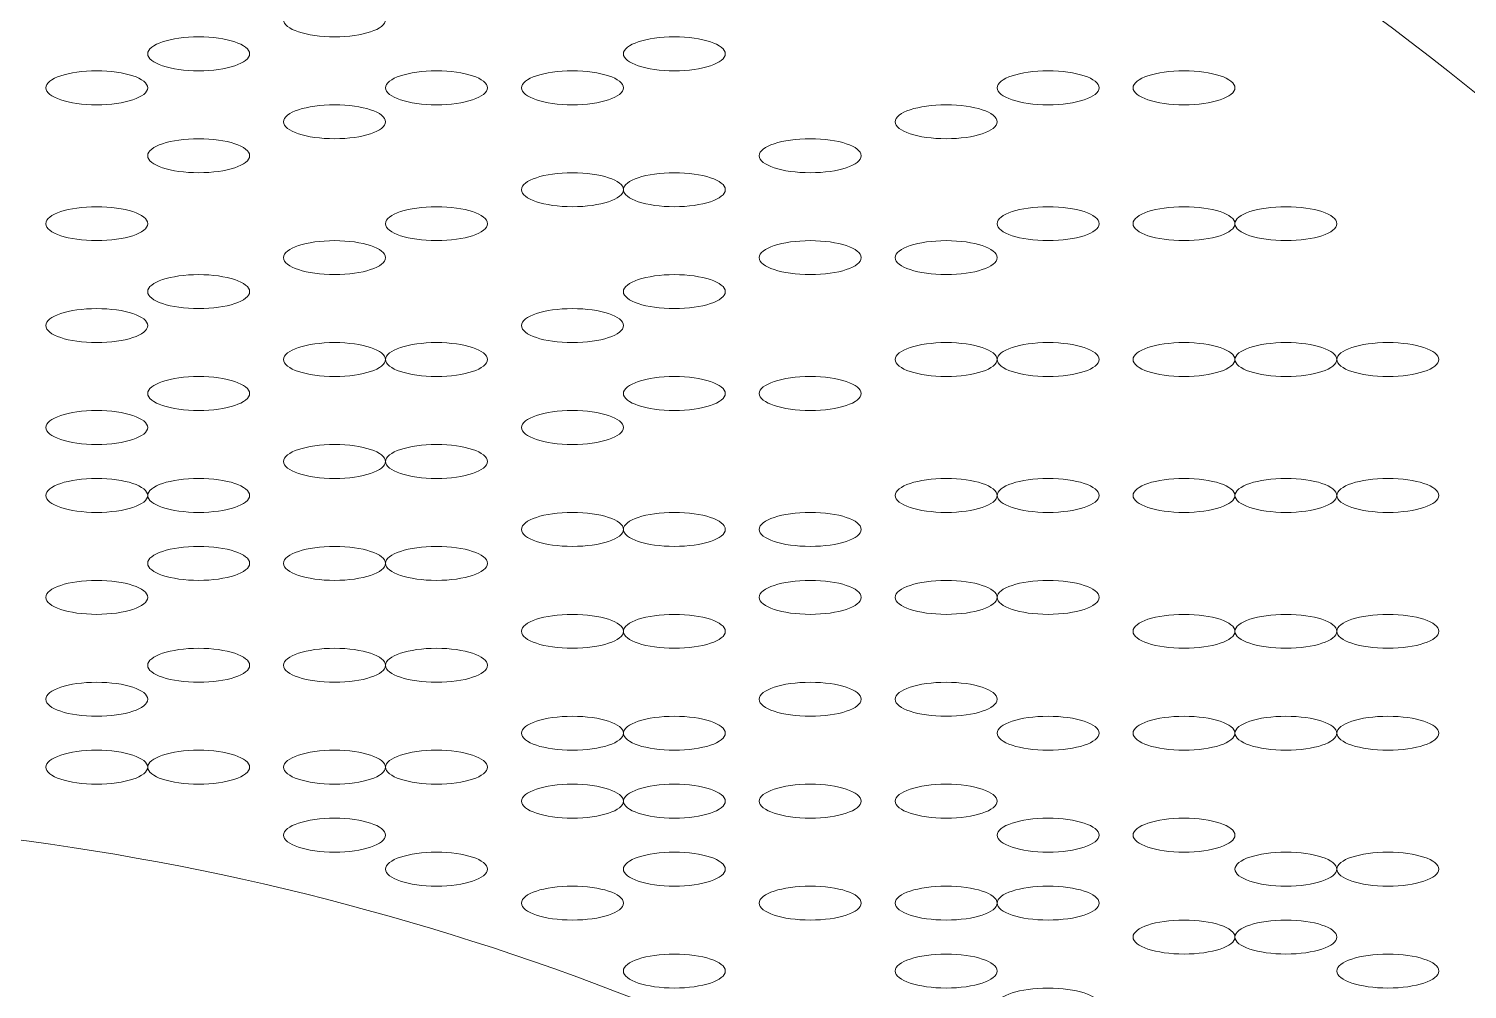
# Model space of a CAD drawing. Header units: metres. Extents: x 29 to 86.9, y -23.2 to 39.7.
# Drawn here: x 76.9546 to 77.0581, y -17.0699 to -17.0008 of the extents above; entities that cross this region are included whole.
import ezdxf

# ---------------------------------------------------------------- set-up
doc = ezdxf.new("R2010")
doc.units = ezdxf.units.M
doc.header["$LTSCALE"] = 100
doc.layers.get('0').update_dxf_attribs({"color": 254})
doc.layers.add('Arqui', color=8, linetype='Continuous', lineweight=0)

# ---------------------------------------------------------------- blocks, each defined once
blk = doc.blocks.new('A$C9582355f')
at = {"layer": 'Arqui'}
for points in [[(48.11571848278157, 6.126214199186052, 0.2278580694967297), (47.92326697980553, 6.21636923779397, 0.2278580694965755), (47.73033418274957, 6.126214199186052)], [(48.1111286051576, 6.122865414649823, 0.2538010257352884), (47.92149355296561, 6.205849049185872, 0.2538010257353798), (47.73247846037356, 6.122865414649823)], [(48.04897473276554, 6.072093511394087), (48.05142033276553, 6.072093511394087), (48.05142033276553, 6.074539111394188, 0.1333274390362415), (47.9579519952776, 6.106038732866182)]]:
    blk.add_lwpolyline(points, format="xyb", dxfattribs=at)
for points in [[(47.99028033276562, 6.163803511394235), (47.99028033276562, 6.163128183410208), (47.99192272435761, 6.162580711394185), (47.99394873276555, 6.162580711394185)], [(47.99394873276555, 6.162580711394185), (47.9959747411736, 6.162580711394185), (47.99761713276558, 6.163128183410208), (47.99761713276558, 6.163803511394235)], [(47.9841663327656, 6.162580711394185), (47.98214032435754, 6.162580711394185), (47.98049793276556, 6.162033239378161), (47.98049793276556, 6.161357911394134)], [(47.98783473276552, 6.161357911394134), (47.98783473276552, 6.162033239378161), (47.98619234117353, 6.162580711394185), (47.9841663327656, 6.162580711394185)], [(48.01840473276553, 6.162580711394185), (48.01637872435759, 6.162580711394185), (48.01473633276561, 6.162033239378161), (48.01473633276561, 6.161357911394134)], [(48.02207313276557, 6.161357911394134), (48.02207313276557, 6.162033239378161), (48.02043074117358, 6.162580711394185), (48.01840473276553, 6.162580711394185)], [(47.98049793276556, 6.161357911394134), (47.98049793276556, 6.160682583410107), (47.98214032435754, 6.160135111394084), (47.9841663327656, 6.160135111394084)], [(47.9841663327656, 6.160135111394084), (47.98619234117353, 6.160135111394084), (47.98783473276552, 6.160682583410107), (47.98783473276552, 6.161357911394134)], [(48.01473633276561, 6.161357911394134), (48.01473633276561, 6.160682583410107), (48.01637872435759, 6.160135111394084), (48.01840473276553, 6.160135111394084)], [(48.01840473276553, 6.160135111394084), (48.02043074117358, 6.160135111394084), (48.02207313276557, 6.160682583410107), (48.02207313276557, 6.161357911394134)], [(47.97682953276552, 6.160135111394084), (47.97480352435758, 6.160135111394084), (47.9731611327656, 6.15958763937806), (47.9731611327656, 6.158912311394033)], [(47.98049793276556, 6.158912311394033), (47.98049793276556, 6.15958763937806), (47.97885554117357, 6.160135111394084), (47.97682953276552, 6.160135111394084)], [(48.00128553276562, 6.160135111394084), (47.99925952435757, 6.160135111394084), (47.99761713276558, 6.15958763937806), (47.99761713276558, 6.158912311394033)], [(48.00495393276555, 6.158912311394033), (48.00495393276555, 6.15958763937806), (48.00331154117356, 6.160135111394084), (48.00128553276562, 6.160135111394084)], [(48.01106793276557, 6.160135111394084), (48.00904192435752, 6.160135111394084), (48.00739953276553, 6.15958763937806), (48.00739953276553, 6.158912311394033)], [(48.01473633276561, 6.158912311394033), (48.01473633276561, 6.15958763937806), (48.01309394117362, 6.160135111394084), (48.01106793276557, 6.160135111394084)], [(48.04530633276562, 6.160135111394084), (48.04328032435757, 6.160135111394084), (48.04163793276558, 6.15958763937806), (48.04163793276558, 6.158912311394033)], [(48.04897473276554, 6.158912311394033), (48.04897473276554, 6.15958763937806), (48.04733234117356, 6.160135111394084), (48.04530633276562, 6.160135111394084)], [(48.05508873276557, 6.160135111394084), (48.05306272435752, 6.160135111394084), (48.05142033276553, 6.15958763937806), (48.05142033276553, 6.158912311394033)], [(48.05875713276561, 6.158912311394033), (48.05875713276561, 6.15958763937806), (48.05711474117362, 6.160135111394084), (48.05508873276557, 6.160135111394084)], [(47.9731611327656, 6.158912311394033), (47.9731611327656, 6.158236983410006), (47.97480352435758, 6.157689511393983), (47.97682953276552, 6.157689511393983)], [(47.97682953276552, 6.157689511393983), (47.97885554117357, 6.157689511393983), (47.98049793276556, 6.158236983410006), (47.98049793276556, 6.158912311394033)], [(47.99761713276558, 6.158912311394033), (47.99761713276558, 6.158236983410006), (47.99925952435757, 6.157689511393983), (48.00128553276562, 6.157689511393983)], [(48.00128553276562, 6.157689511393983), (48.00331154117356, 6.157689511393983), (48.00495393276555, 6.158236983410006), (48.00495393276555, 6.158912311394033)], [(48.00739953276553, 6.158912311394033), (48.00739953276553, 6.158236983410006), (48.00904192435752, 6.157689511393983), (48.01106793276557, 6.157689511393983)], [(48.01106793276557, 6.157689511393983), (48.01309394117362, 6.157689511393983), (48.01473633276561, 6.158236983410006), (48.01473633276561, 6.158912311394033)], [(48.04163793276558, 6.158912311394033), (48.04163793276558, 6.158236983410006), (48.04328032435757, 6.157689511393983), (48.04530633276562, 6.157689511393983)], [(48.04530633276562, 6.157689511393983), (48.04733234117356, 6.157689511393983), (48.04897473276554, 6.158236983410006), (48.04897473276554, 6.158912311394033)], [(48.05142033276553, 6.158912311394033), (48.05142033276553, 6.158236983410006), (48.05306272435752, 6.157689511393983), (48.05508873276557, 6.157689511393983)], [(48.05508873276557, 6.157689511393983), (48.05711474117362, 6.157689511393983), (48.05875713276561, 6.158236983410006), (48.05875713276561, 6.158912311394033)], [(47.99394873276555, 6.157689511393983), (47.99192272435761, 6.157689511393983), (47.99028033276562, 6.157142039377959), (47.99028033276562, 6.156466711393932)], [(47.99761713276558, 6.156466711393932), (47.99761713276558, 6.157142039377959), (47.9959747411736, 6.157689511393983), (47.99394873276555, 6.157689511393983)], [(48.03796953276554, 6.157689511393983), (48.03594352435761, 6.157689511393983), (48.03430113276562, 6.157142039377959), (48.03430113276562, 6.156466711393932)], [(48.04163793276558, 6.156466711393932), (48.04163793276558, 6.157142039377959), (48.0399955411736, 6.157689511393983), (48.03796953276554, 6.157689511393983)], [(47.99028033276562, 6.156466711393932), (47.99028033276562, 6.155791383409905), (47.99192272435761, 6.155243911393882), (47.99394873276555, 6.155243911393882)], [(47.99394873276555, 6.155243911393882), (47.9959747411736, 6.155243911393882), (47.99761713276558, 6.155791383409905), (47.99761713276558, 6.156466711393932)], [(48.03430113276562, 6.156466711393932), (48.03430113276562, 6.155791383409905), (48.03594352435761, 6.155243911393882), (48.03796953276554, 6.155243911393882)], [(48.03796953276554, 6.155243911393882), (48.0399955411736, 6.155243911393882), (48.04163793276558, 6.155791383409905), (48.04163793276558, 6.156466711393932)], [(47.9841663327656, 6.155243911393882), (47.98214032435754, 6.155243911393882), (47.98049793276556, 6.154696439377858), (47.98049793276556, 6.154021111393831)], [(47.98783473276552, 6.154021111393831), (47.98783473276552, 6.154696439377858), (47.98619234117353, 6.155243911393882), (47.9841663327656, 6.155243911393882)], [(48.02818713276559, 6.155243911393882), (48.02616112435754, 6.155243911393882), (48.02451873276556, 6.154696439377858), (48.02451873276556, 6.154021111393831)], [(48.03185553276552, 6.154021111393831), (48.03185553276552, 6.154696439377858), (48.03021314117353, 6.155243911393882), (48.02818713276559, 6.155243911393882)], [(47.98049793276556, 6.154021111393831), (47.98049793276556, 6.153345783409804), (47.98214032435754, 6.152798311394235), (47.9841663327656, 6.152798311394235)], [(47.9841663327656, 6.152798311394235), (47.98619234117353, 6.152798311394235), (47.98783473276552, 6.153345783409804), (47.98783473276552, 6.154021111393831)], [(48.02451873276556, 6.154021111393831), (48.02451873276556, 6.153345783409804), (48.02616112435754, 6.152798311394235), (48.02818713276559, 6.152798311394235)], [(48.02818713276559, 6.152798311394235), (48.03021314117353, 6.152798311394235), (48.03185553276552, 6.153345783409804), (48.03185553276552, 6.154021111393831)], [(48.01106793276557, 6.152798311394235), (48.00904192435752, 6.152798311394235), (48.00739953276553, 6.152250839378212), (48.00739953276553, 6.151575511394185)], [(48.01473633276561, 6.151575511394185), (48.01473633276561, 6.152250839378212), (48.01309394117362, 6.152798311394235), (48.01106793276557, 6.152798311394235)], [(48.01840473276553, 6.152798311394235), (48.01637872435759, 6.152798311394235), (48.01473633276561, 6.152250839378212), (48.01473633276561, 6.151575511394185)], [(48.02207313276557, 6.151575511394185), (48.02207313276557, 6.152250839378212), (48.02043074117358, 6.152798311394235), (48.01840473276553, 6.152798311394235)], [(48.00739953276553, 6.151575511394185), (48.00739953276553, 6.150900183410158), (48.00904192435752, 6.150352711394135), (48.01106793276557, 6.150352711394135)], [(48.01106793276557, 6.150352711394135), (48.01309394117362, 6.150352711394135), (48.01473633276561, 6.150900183410158), (48.01473633276561, 6.151575511394185)], [(48.01473633276561, 6.151575511394185), (48.01473633276561, 6.150900183410158), (48.01637872435759, 6.150352711394135), (48.01840473276553, 6.150352711394135)], [(48.01840473276553, 6.150352711394135), (48.02043074117358, 6.150352711394135), (48.02207313276557, 6.150900183410158), (48.02207313276557, 6.151575511394185)], [(47.97682953276552, 6.150352711394135), (47.97480352435758, 6.150352711394135), (47.9731611327656, 6.149805239378111), (47.9731611327656, 6.149129911394084)], [(47.98049793276556, 6.149129911394084), (47.98049793276556, 6.149805239378111), (47.97885554117357, 6.150352711394135), (47.97682953276552, 6.150352711394135)], [(48.00128553276562, 6.150352711394135), (47.99925952435757, 6.150352711394135), (47.99761713276558, 6.149805239378111), (47.99761713276558, 6.149129911394084)], [(48.00495393276555, 6.149129911394084), (48.00495393276555, 6.149805239378111), (48.00331154117356, 6.150352711394135), (48.00128553276562, 6.150352711394135)], [(48.04530633276562, 6.150352711394135), (48.04328032435757, 6.150352711394135), (48.04163793276558, 6.149805239378111), (48.04163793276558, 6.149129911394084)], [(48.04897473276554, 6.149129911394084), (48.04897473276554, 6.149805239378111), (48.04733234117356, 6.150352711394135), (48.04530633276562, 6.150352711394135)], [(48.05508873276557, 6.150352711394135), (48.05306272435752, 6.150352711394135), (48.05142033276553, 6.149805239378111), (48.05142033276553, 6.149129911394084)], [(48.05875713276561, 6.149129911394084), (48.05875713276561, 6.149805239378111), (48.05711474117362, 6.150352711394135), (48.05508873276557, 6.150352711394135)], [(48.06242553276553, 6.150352711394135), (48.06039952435759, 6.150352711394135), (48.05875713276561, 6.149805239378111), (48.05875713276561, 6.149129911394084)], [(48.06609393276557, 6.149129911394084), (48.06609393276557, 6.149805239378111), (48.06445154117358, 6.150352711394135), (48.06242553276553, 6.150352711394135)], [(47.9731611327656, 6.149129911394084), (47.9731611327656, 6.148454583410057), (47.97480352435758, 6.147907111394034), (47.97682953276552, 6.147907111394034)], [(47.97682953276552, 6.147907111394034), (47.97885554117357, 6.147907111394034), (47.98049793276556, 6.148454583410057), (47.98049793276556, 6.149129911394084)], [(47.99761713276558, 6.149129911394084), (47.99761713276558, 6.148454583410057), (47.99925952435757, 6.147907111394034), (48.00128553276562, 6.147907111394034)], [(48.00128553276562, 6.147907111394034), (48.00331154117356, 6.147907111394034), (48.00495393276555, 6.148454583410057), (48.00495393276555, 6.149129911394084)], [(48.04163793276558, 6.149129911394084), (48.04163793276558, 6.148454583410057), (48.04328032435757, 6.147907111394034), (48.04530633276562, 6.147907111394034)], [(48.04530633276562, 6.147907111394034), (48.04733234117356, 6.147907111394034), (48.04897473276554, 6.148454583410057), (48.04897473276554, 6.149129911394084)], [(48.05142033276553, 6.149129911394084), (48.05142033276553, 6.148454583410057), (48.05306272435752, 6.147907111394034), (48.05508873276557, 6.147907111394034)], [(48.05508873276557, 6.147907111394034), (48.05711474117362, 6.147907111394034), (48.05875713276561, 6.148454583410057), (48.05875713276561, 6.149129911394084)], [(48.05875713276561, 6.149129911394084), (48.05875713276561, 6.148454583410057), (48.06039952435759, 6.147907111394034), (48.06242553276553, 6.147907111394034)], [(48.06242553276553, 6.147907111394034), (48.06445154117358, 6.147907111394034), (48.06609393276557, 6.148454583410057), (48.06609393276557, 6.149129911394084)], [(47.99394873276555, 6.147907111394034), (47.99192272435761, 6.147907111394034), (47.99028033276562, 6.14735963937801), (47.99028033276562, 6.146684311393983)], [(47.99761713276558, 6.146684311393983), (47.99761713276558, 6.14735963937801), (47.9959747411736, 6.147907111394034), (47.99394873276555, 6.147907111394034)], [(48.02818713276559, 6.147907111394034), (48.02616112435754, 6.147907111394034), (48.02451873276556, 6.14735963937801), (48.02451873276556, 6.146684311393983)], [(48.03185553276552, 6.146684311393983), (48.03185553276552, 6.14735963937801), (48.03021314117353, 6.147907111394034), (48.02818713276559, 6.147907111394034)], [(48.03796953276554, 6.147907111394034), (48.03594352435761, 6.147907111394034), (48.03430113276562, 6.14735963937801), (48.03430113276562, 6.146684311393983)], [(48.04163793276558, 6.146684311393983), (48.04163793276558, 6.14735963937801), (48.0399955411736, 6.147907111394034), (48.03796953276554, 6.147907111394034)], [(47.99028033276562, 6.146684311393983), (47.99028033276562, 6.146008983409956), (47.99192272435761, 6.145461511393933), (47.99394873276555, 6.145461511393933)], [(47.99394873276555, 6.145461511393933), (47.9959747411736, 6.145461511393933), (47.99761713276558, 6.146008983409956), (47.99761713276558, 6.146684311393983)], [(48.02451873276556, 6.146684311393983), (48.02451873276556, 6.146008983409956), (48.02616112435754, 6.145461511393933), (48.02818713276559, 6.145461511393933)], [(48.02818713276559, 6.145461511393933), (48.03021314117353, 6.145461511393933), (48.03185553276552, 6.146008983409956), (48.03185553276552, 6.146684311393983)], [(48.03430113276562, 6.146684311393983), (48.03430113276562, 6.146008983409956), (48.03594352435761, 6.145461511393933), (48.03796953276554, 6.145461511393933)], [(48.03796953276554, 6.145461511393933), (48.0399955411736, 6.145461511393933), (48.04163793276558, 6.146008983409956), (48.04163793276558, 6.146684311393983)], [(47.9841663327656, 6.145461511393933), (47.98214032435754, 6.145461511393933), (47.98049793276556, 6.144914039377909), (47.98049793276556, 6.144238711393882)], [(47.98783473276552, 6.144238711393882), (47.98783473276552, 6.144914039377909), (47.98619234117353, 6.145461511393933), (47.9841663327656, 6.145461511393933)], [(48.01840473276553, 6.145461511393933), (48.01637872435759, 6.145461511393933), (48.01473633276561, 6.144914039377909), (48.01473633276561, 6.144238711393882)], [(48.02207313276557, 6.144238711393882), (48.02207313276557, 6.144914039377909), (48.02043074117358, 6.145461511393933), (48.01840473276553, 6.145461511393933)], [(47.98049793276556, 6.144238711393882), (47.98049793276556, 6.143563383409855), (47.98214032435754, 6.143015911393832), (47.9841663327656, 6.143015911393832)], [(47.9841663327656, 6.143015911393832), (47.98619234117353, 6.143015911393832), (47.98783473276552, 6.143563383409855), (47.98783473276552, 6.144238711393882)], [(48.01473633276561, 6.144238711393882), (48.01473633276561, 6.143563383409855), (48.01637872435759, 6.143015911393832), (48.01840473276553, 6.143015911393832)], [(48.01840473276553, 6.143015911393832), (48.02043074117358, 6.143015911393832), (48.02207313276557, 6.143563383409855), (48.02207313276557, 6.144238711393882)], [(47.97682953276552, 6.143015911393832), (47.97480352435758, 6.143015911393832), (47.9731611327656, 6.142468439377808), (47.9731611327656, 6.141793111394236)], [(47.98049793276556, 6.141793111394236), (47.98049793276556, 6.142468439377808), (47.97885554117357, 6.143015911393832), (47.97682953276552, 6.143015911393832)], [(48.01106793276557, 6.143015911393832), (48.00904192435752, 6.143015911393832), (48.00739953276553, 6.142468439377808), (48.00739953276553, 6.141793111394236)], [(48.01473633276561, 6.141793111394236), (48.01473633276561, 6.142468439377808), (48.01309394117362, 6.143015911393832), (48.01106793276557, 6.143015911393832)], [(47.9731611327656, 6.141793111394236), (47.9731611327656, 6.141117783410209), (47.97480352435758, 6.140570311394185), (47.97682953276552, 6.140570311394185)], [(47.97682953276552, 6.140570311394185), (47.97885554117357, 6.140570311394185), (47.98049793276556, 6.141117783410209), (47.98049793276556, 6.141793111394236)], [(48.00739953276553, 6.141793111394236), (48.00739953276553, 6.141117783410209), (48.00904192435752, 6.140570311394185), (48.01106793276557, 6.140570311394185)], [(48.01106793276557, 6.140570311394185), (48.01309394117362, 6.140570311394185), (48.01473633276561, 6.141117783410209), (48.01473633276561, 6.141793111394236)], [(47.99394873276555, 6.140570311394185), (47.99192272435761, 6.140570311394185), (47.99028033276562, 6.140022839378162), (47.99028033276562, 6.139347511394135)], [(47.99761713276558, 6.139347511394135), (47.99761713276558, 6.140022839378162), (47.9959747411736, 6.140570311394185), (47.99394873276555, 6.140570311394185)], [(48.00128553276562, 6.140570311394185), (47.99925952435757, 6.140570311394185), (47.99761713276558, 6.140022839378162), (47.99761713276558, 6.139347511394135)], [(48.00495393276555, 6.139347511394135), (48.00495393276555, 6.140022839378162), (48.00331154117356, 6.140570311394185), (48.00128553276562, 6.140570311394185)], [(48.03796953276554, 6.140570311394185), (48.03594352435761, 6.140570311394185), (48.03430113276562, 6.140022839378162), (48.03430113276562, 6.139347511394135)], [(48.04163793276558, 6.139347511394135), (48.04163793276558, 6.140022839378162), (48.0399955411736, 6.140570311394185), (48.03796953276554, 6.140570311394185)], [(48.04530633276562, 6.140570311394185), (48.04328032435757, 6.140570311394185), (48.04163793276558, 6.140022839378162), (48.04163793276558, 6.139347511394135)], [(48.04897473276554, 6.139347511394135), (48.04897473276554, 6.140022839378162), (48.04733234117356, 6.140570311394185), (48.04530633276562, 6.140570311394185)], [(48.05508873276557, 6.140570311394185), (48.05306272435752, 6.140570311394185), (48.05142033276553, 6.140022839378162), (48.05142033276553, 6.139347511394135)], [(48.05875713276561, 6.139347511394135), (48.05875713276561, 6.140022839378162), (48.05711474117362, 6.140570311394185), (48.05508873276557, 6.140570311394185)], [(48.06242553276553, 6.140570311394185), (48.06039952435759, 6.140570311394185), (48.05875713276561, 6.140022839378162), (48.05875713276561, 6.139347511394135)], [(48.06609393276557, 6.139347511394135), (48.06609393276557, 6.140022839378162), (48.06445154117358, 6.140570311394185), (48.06242553276553, 6.140570311394185)], [(48.06976233276561, 6.140570311394185), (48.06773632435755, 6.140570311394185), (48.06609393276557, 6.140022839378162), (48.06609393276557, 6.139347511394135)], [(48.07343073276553, 6.139347511394135), (48.07343073276553, 6.140022839378162), (48.07178834117354, 6.140570311394185), (48.06976233276561, 6.140570311394185)], [(47.99028033276562, 6.139347511394135), (47.99028033276562, 6.138672183410108), (47.99192272435761, 6.138124711394084), (47.99394873276555, 6.138124711394084)], [(47.99394873276555, 6.138124711394084), (47.9959747411736, 6.138124711394084), (47.99761713276558, 6.138672183410108), (47.99761713276558, 6.139347511394135)], [(47.99761713276558, 6.139347511394135), (47.99761713276558, 6.138672183410108), (47.99925952435757, 6.138124711394084), (48.00128553276562, 6.138124711394084)], [(48.00128553276562, 6.138124711394084), (48.00331154117356, 6.138124711394084), (48.00495393276555, 6.138672183410108), (48.00495393276555, 6.139347511394135)], [(48.03430113276562, 6.139347511394135), (48.03430113276562, 6.138672183410108), (48.03594352435761, 6.138124711394084), (48.03796953276554, 6.138124711394084)], [(48.03796953276554, 6.138124711394084), (48.0399955411736, 6.138124711394084), (48.04163793276558, 6.138672183410108), (48.04163793276558, 6.139347511394135)], [(48.04163793276558, 6.139347511394135), (48.04163793276558, 6.138672183410108), (48.04328032435757, 6.138124711394084), (48.04530633276562, 6.138124711394084)], [(48.04530633276562, 6.138124711394084), (48.04733234117356, 6.138124711394084), (48.04897473276554, 6.138672183410108), (48.04897473276554, 6.139347511394135)], [(48.05142033276553, 6.139347511394135), (48.05142033276553, 6.138672183410108), (48.05306272435752, 6.138124711394084), (48.05508873276557, 6.138124711394084)], [(48.05508873276557, 6.138124711394084), (48.05711474117362, 6.138124711394084), (48.05875713276561, 6.138672183410108), (48.05875713276561, 6.139347511394135)], [(48.05875713276561, 6.139347511394135), (48.05875713276561, 6.138672183410108), (48.06039952435759, 6.138124711394084), (48.06242553276553, 6.138124711394084)], [(48.06242553276553, 6.138124711394084), (48.06445154117358, 6.138124711394084), (48.06609393276557, 6.138672183410108), (48.06609393276557, 6.139347511394135)], [(48.06609393276557, 6.139347511394135), (48.06609393276557, 6.138672183410108), (48.06773632435755, 6.138124711394084), (48.06976233276561, 6.138124711394084)], [(48.06976233276561, 6.138124711394084), (48.07178834117354, 6.138124711394084), (48.07343073276553, 6.138672183410108), (48.07343073276553, 6.139347511394135)], [(47.9841663327656, 6.138124711394084), (47.98214032435754, 6.138124711394084), (47.98049793276556, 6.137577239378061), (47.98049793276556, 6.136901911394034)], [(47.98783473276552, 6.136901911394034), (47.98783473276552, 6.137577239378061), (47.98619234117353, 6.138124711394084), (47.9841663327656, 6.138124711394084)], [(48.01840473276553, 6.138124711394084), (48.01637872435759, 6.138124711394084), (48.01473633276561, 6.137577239378061), (48.01473633276561, 6.136901911394034)], [(48.02207313276557, 6.136901911394034), (48.02207313276557, 6.137577239378061), (48.02043074117358, 6.138124711394084), (48.01840473276553, 6.138124711394084)], [(48.02818713276559, 6.138124711394084), (48.02616112435754, 6.138124711394084), (48.02451873276556, 6.137577239378061), (48.02451873276556, 6.136901911394034)], [(48.03185553276552, 6.136901911394034), (48.03185553276552, 6.137577239378061), (48.03021314117353, 6.138124711394084), (48.02818713276559, 6.138124711394084)], [(47.98049793276556, 6.136901911394034), (47.98049793276556, 6.136226583410007), (47.98214032435754, 6.135679111393983), (47.9841663327656, 6.135679111393983)], [(47.9841663327656, 6.135679111393983), (47.98619234117353, 6.135679111393983), (47.98783473276552, 6.136226583410007), (47.98783473276552, 6.136901911394034)], [(48.01473633276561, 6.136901911394034), (48.01473633276561, 6.136226583410007), (48.01637872435759, 6.135679111393983), (48.01840473276553, 6.135679111393983)], [(48.01840473276553, 6.135679111393983), (48.02043074117358, 6.135679111393983), (48.02207313276557, 6.136226583410007), (48.02207313276557, 6.136901911394034)], [(48.02451873276556, 6.136901911394034), (48.02451873276556, 6.136226583410007), (48.02616112435754, 6.135679111393983), (48.02818713276559, 6.135679111393983)], [(48.02818713276559, 6.135679111393983), (48.03021314117353, 6.135679111393983), (48.03185553276552, 6.136226583410007), (48.03185553276552, 6.136901911394034)], [(47.97682953276552, 6.135679111393983), (47.97480352435758, 6.135679111393983), (47.9731611327656, 6.13513163937796), (47.9731611327656, 6.134456311393933)], [(47.98049793276556, 6.134456311393933), (47.98049793276556, 6.13513163937796), (47.97885554117357, 6.135679111393983), (47.97682953276552, 6.135679111393983)], [(48.01106793276557, 6.135679111393983), (48.00904192435752, 6.135679111393983), (48.00739953276553, 6.13513163937796), (48.00739953276553, 6.134456311393933)], [(48.01473633276561, 6.134456311393933), (48.01473633276561, 6.13513163937796), (48.01309394117362, 6.135679111393983), (48.01106793276557, 6.135679111393983)], [(47.9731611327656, 6.134456311393933), (47.9731611327656, 6.133780983409906), (47.97480352435758, 6.133233511393883), (47.97682953276552, 6.133233511393883)], [(47.97682953276552, 6.133233511393883), (47.97885554117357, 6.133233511393883), (47.98049793276556, 6.133780983409906), (47.98049793276556, 6.134456311393933)], [(48.00739953276553, 6.134456311393933), (48.00739953276553, 6.133780983409906), (48.00904192435752, 6.133233511393883), (48.01106793276557, 6.133233511393883)], [(48.01106793276557, 6.133233511393883), (48.01309394117362, 6.133233511393883), (48.01473633276561, 6.133780983409906), (48.01473633276561, 6.134456311393933)], [(47.99394873276555, 6.133233511393883), (47.99192272435761, 6.133233511393883), (47.99028033276562, 6.132686039377859), (47.99028033276562, 6.132010711393832)], [(47.99761713276558, 6.132010711393832), (47.99761713276558, 6.132686039377859), (47.9959747411736, 6.133233511393883), (47.99394873276555, 6.133233511393883)], [(48.00128553276562, 6.133233511393883), (47.99925952435757, 6.133233511393883), (47.99761713276558, 6.132686039377859), (47.99761713276558, 6.132010711393832)], [(48.00495393276555, 6.132010711393832), (48.00495393276555, 6.132686039377859), (48.00331154117356, 6.133233511393883), (48.00128553276562, 6.133233511393883)], [(47.99028033276562, 6.132010711393832), (47.99028033276562, 6.131335383409805), (47.99192272435761, 6.130787911394236), (47.99394873276555, 6.130787911394236)], [(47.99394873276555, 6.130787911394236), (47.9959747411736, 6.130787911394236), (47.99761713276558, 6.131335383409805), (47.99761713276558, 6.132010711393832)], [(47.99761713276558, 6.132010711393832), (47.99761713276558, 6.131335383409805), (47.99925952435757, 6.130787911394236), (48.00128553276562, 6.130787911394236)], [(48.00128553276562, 6.130787911394236), (48.00331154117356, 6.130787911394236), (48.00495393276555, 6.131335383409805), (48.00495393276555, 6.132010711393832)], [(47.97682953276552, 6.130787911394236), (47.97480352435758, 6.130787911394236), (47.9731611327656, 6.130240439378213), (47.9731611327656, 6.129565111394186)], [(47.98049793276556, 6.129565111394186), (47.98049793276556, 6.130240439378213), (47.97885554117357, 6.130787911394236), (47.97682953276552, 6.130787911394236)], [(47.9841663327656, 6.130787911394236), (47.98214032435754, 6.130787911394236), (47.98049793276556, 6.130240439378213), (47.98049793276556, 6.129565111394186)], [(47.98783473276552, 6.129565111394186), (47.98783473276552, 6.130240439378213), (47.98619234117353, 6.130787911394236), (47.9841663327656, 6.130787911394236)], [(48.03796953276554, 6.130787911394236), (48.03594352435761, 6.130787911394236), (48.03430113276562, 6.130240439378213), (48.03430113276562, 6.129565111394186)], [(48.04163793276558, 6.129565111394186), (48.04163793276558, 6.130240439378213), (48.0399955411736, 6.130787911394236), (48.03796953276554, 6.130787911394236)], [(48.04530633276562, 6.130787911394236), (48.04328032435757, 6.130787911394236), (48.04163793276558, 6.130240439378213), (48.04163793276558, 6.129565111394186)], [(48.04897473276554, 6.129565111394186), (48.04897473276554, 6.130240439378213), (48.04733234117356, 6.130787911394236), (48.04530633276562, 6.130787911394236)], [(48.05508873276557, 6.130787911394236), (48.05306272435752, 6.130787911394236), (48.05142033276553, 6.130240439378213), (48.05142033276553, 6.129565111394186)], [(48.05875713276561, 6.129565111394186), (48.05875713276561, 6.130240439378213), (48.05711474117362, 6.130787911394236), (48.05508873276557, 6.130787911394236)], [(48.06242553276553, 6.130787911394236), (48.06039952435759, 6.130787911394236), (48.05875713276561, 6.130240439378213), (48.05875713276561, 6.129565111394186)], [(48.06609393276557, 6.129565111394186), (48.06609393276557, 6.130240439378213), (48.06445154117358, 6.130787911394236), (48.06242553276553, 6.130787911394236)], [(48.06976233276561, 6.130787911394236), (48.06773632435755, 6.130787911394236), (48.06609393276557, 6.130240439378213), (48.06609393276557, 6.129565111394186)], [(48.07343073276553, 6.129565111394186), (48.07343073276553, 6.130240439378213), (48.07178834117354, 6.130787911394236), (48.06976233276561, 6.130787911394236)], [(47.9731611327656, 6.129565111394186), (47.9731611327656, 6.128889783410159), (47.97480352435758, 6.128342311394135), (47.97682953276552, 6.128342311394135)], [(47.97682953276552, 6.128342311394135), (47.97885554117357, 6.128342311394135), (47.98049793276556, 6.128889783410159), (47.98049793276556, 6.129565111394186)], [(47.98049793276556, 6.129565111394186), (47.98049793276556, 6.128889783410159), (47.98214032435754, 6.128342311394135), (47.9841663327656, 6.128342311394135)], [(47.9841663327656, 6.128342311394135), (47.98619234117353, 6.128342311394135), (47.98783473276552, 6.128889783410159), (47.98783473276552, 6.129565111394186)], [(48.03430113276562, 6.129565111394186), (48.03430113276562, 6.128889783410159), (48.03594352435761, 6.128342311394135), (48.03796953276554, 6.128342311394135)], [(48.03796953276554, 6.128342311394135), (48.0399955411736, 6.128342311394135), (48.04163793276558, 6.128889783410159), (48.04163793276558, 6.129565111394186)], [(48.04163793276558, 6.129565111394186), (48.04163793276558, 6.128889783410159), (48.04328032435757, 6.128342311394135), (48.04530633276562, 6.128342311394135)], [(48.04530633276562, 6.128342311394135), (48.04733234117356, 6.128342311394135), (48.04897473276554, 6.128889783410159), (48.04897473276554, 6.129565111394186)], [(48.05142033276553, 6.129565111394186), (48.05142033276553, 6.128889783410159), (48.05306272435752, 6.128342311394135), (48.05508873276557, 6.128342311394135)], [(48.05508873276557, 6.128342311394135), (48.05711474117362, 6.128342311394135), (48.05875713276561, 6.128889783410159), (48.05875713276561, 6.129565111394186)], [(48.05875713276561, 6.129565111394186), (48.05875713276561, 6.128889783410159), (48.06039952435759, 6.128342311394135), (48.06242553276553, 6.128342311394135)], [(48.06242553276553, 6.128342311394135), (48.06445154117358, 6.128342311394135), (48.06609393276557, 6.128889783410159), (48.06609393276557, 6.129565111394186)], [(48.06609393276557, 6.129565111394186), (48.06609393276557, 6.128889783410159), (48.06773632435755, 6.128342311394135), (48.06976233276561, 6.128342311394135)], [(48.06976233276561, 6.128342311394135), (48.07178834117354, 6.128342311394135), (48.07343073276553, 6.128889783410159), (48.07343073276553, 6.129565111394186)], [(48.01106793276557, 6.128342311394135), (48.00904192435752, 6.128342311394135), (48.00739953276553, 6.127794839378112), (48.00739953276553, 6.127119511394085)], [(48.01473633276561, 6.127119511394085), (48.01473633276561, 6.127794839378112), (48.01309394117362, 6.128342311394135), (48.01106793276557, 6.128342311394135)], [(48.01840473276553, 6.128342311394135), (48.01637872435759, 6.128342311394135), (48.01473633276561, 6.127794839378112), (48.01473633276561, 6.127119511394085)], [(48.02207313276557, 6.127119511394085), (48.02207313276557, 6.127794839378112), (48.02043074117358, 6.128342311394135), (48.01840473276553, 6.128342311394135)], [(48.02818713276559, 6.128342311394135), (48.02616112435754, 6.128342311394135), (48.02451873276556, 6.127794839378112), (48.02451873276556, 6.127119511394085)], [(48.03185553276552, 6.127119511394085), (48.03185553276552, 6.127794839378112), (48.03021314117353, 6.128342311394135), (48.02818713276559, 6.128342311394135)], [(48.00739953276553, 6.127119511394085), (48.00739953276553, 6.126444183410058), (48.00904192435752, 6.125896711394034), (48.01106793276557, 6.125896711394034)], [(48.01106793276557, 6.125896711394034), (48.01309394117362, 6.125896711394034), (48.01473633276561, 6.126444183410058), (48.01473633276561, 6.127119511394085)], [(48.01473633276561, 6.127119511394085), (48.01473633276561, 6.126444183410058), (48.01637872435759, 6.125896711394034), (48.01840473276553, 6.125896711394034)], [(48.01840473276553, 6.125896711394034), (48.02043074117358, 6.125896711394034), (48.02207313276557, 6.126444183410058), (48.02207313276557, 6.127119511394085)], [(48.02451873276556, 6.127119511394085), (48.02451873276556, 6.126444183410058), (48.02616112435754, 6.125896711394034), (48.02818713276559, 6.125896711394034)], [(48.02818713276559, 6.125896711394034), (48.03021314117353, 6.125896711394034), (48.03185553276552, 6.126444183410058), (48.03185553276552, 6.127119511394085)], [(47.9841663327656, 6.125896711394034), (47.98214032435754, 6.125896711394034), (47.98049793276556, 6.125349239378011), (47.98049793276556, 6.124673911393984)], [(47.98783473276552, 6.124673911393984), (47.98783473276552, 6.125349239378011), (47.98619234117353, 6.125896711394034), (47.9841663327656, 6.125896711394034)], [(47.99394873276555, 6.125896711394034), (47.99192272435761, 6.125896711394034), (47.99028033276562, 6.125349239378011), (47.99028033276562, 6.124673911393984)], [(47.99761713276558, 6.124673911393984), (47.99761713276558, 6.125349239378011), (47.9959747411736, 6.125896711394034), (47.99394873276555, 6.125896711394034)], [(48.00128553276562, 6.125896711394034), (47.99925952435757, 6.125896711394034), (47.99761713276558, 6.125349239378011), (47.99761713276558, 6.124673911393984)], [(48.00495393276555, 6.124673911393984), (48.00495393276555, 6.125349239378011), (48.00331154117356, 6.125896711394034), (48.00128553276562, 6.125896711394034)], [(47.98049793276556, 6.124673911393984), (47.98049793276556, 6.123998583409957), (47.98214032435754, 6.123451111393933), (47.9841663327656, 6.123451111393933)], [(47.9841663327656, 6.123451111393933), (47.98619234117353, 6.123451111393933), (47.98783473276552, 6.123998583409957), (47.98783473276552, 6.124673911393984)], [(47.99028033276562, 6.124673911393984), (47.99028033276562, 6.123998583409957), (47.99192272435761, 6.123451111393933), (47.99394873276555, 6.123451111393933)], [(47.99394873276555, 6.123451111393933), (47.9959747411736, 6.123451111393933), (47.99761713276558, 6.123998583409957), (47.99761713276558, 6.124673911393984)], [(47.99761713276558, 6.124673911393984), (47.99761713276558, 6.123998583409957), (47.99925952435757, 6.123451111393933), (48.00128553276562, 6.123451111393933)], [(48.00128553276562, 6.123451111393933), (48.00331154117356, 6.123451111393933), (48.00495393276555, 6.123998583409957), (48.00495393276555, 6.124673911393984)], [(47.97682953276552, 6.123451111393933), (47.97480352435758, 6.123451111393933), (47.9731611327656, 6.12290363937791), (47.9731611327656, 6.122228311393883)], [(47.98049793276556, 6.122228311393883), (47.98049793276556, 6.12290363937791), (47.97885554117357, 6.123451111393933), (47.97682953276552, 6.123451111393933)], [(48.02818713276559, 6.123451111393933), (48.02616112435754, 6.123451111393933), (48.02451873276556, 6.12290363937791), (48.02451873276556, 6.122228311393883)], [(48.03185553276552, 6.122228311393883), (48.03185553276552, 6.12290363937791), (48.03021314117353, 6.123451111393933), (48.02818713276559, 6.123451111393933)], [(48.03796953276554, 6.123451111393933), (48.03594352435761, 6.123451111393933), (48.03430113276562, 6.12290363937791), (48.03430113276562, 6.122228311393883)], [(48.04163793276558, 6.122228311393883), (48.04163793276558, 6.12290363937791), (48.0399955411736, 6.123451111393933), (48.03796953276554, 6.123451111393933)], [(48.04530633276562, 6.123451111393933), (48.04328032435757, 6.123451111393933), (48.04163793276558, 6.12290363937791), (48.04163793276558, 6.122228311393883)], [(48.04897473276554, 6.122228311393883), (48.04897473276554, 6.12290363937791), (48.04733234117356, 6.123451111393933), (48.04530633276562, 6.123451111393933)], [(47.9731611327656, 6.122228311393883), (47.9731611327656, 6.121552983409856), (47.97480352435758, 6.121005511393832), (47.97682953276552, 6.121005511393832)], [(47.97682953276552, 6.121005511393832), (47.97885554117357, 6.121005511393832), (47.98049793276556, 6.121552983409856), (47.98049793276556, 6.122228311393883)], [(48.02451873276556, 6.122228311393883), (48.02451873276556, 6.121552983409856), (48.02616112435754, 6.121005511393832), (48.02818713276559, 6.121005511393832)], [(48.02818713276559, 6.121005511393832), (48.03021314117353, 6.121005511393832), (48.03185553276552, 6.121552983409856), (48.03185553276552, 6.122228311393883)], [(48.03430113276562, 6.122228311393883), (48.03430113276562, 6.121552983409856), (48.03594352435761, 6.121005511393832), (48.03796953276554, 6.121005511393832)], [(48.03796953276554, 6.121005511393832), (48.0399955411736, 6.121005511393832), (48.04163793276558, 6.121552983409856), (48.04163793276558, 6.122228311393883)], [(48.04163793276558, 6.122228311393883), (48.04163793276558, 6.121552983409856), (48.04328032435757, 6.121005511393832), (48.04530633276562, 6.121005511393832)], [(48.04530633276562, 6.121005511393832), (48.04733234117356, 6.121005511393832), (48.04897473276554, 6.121552983409856), (48.04897473276554, 6.122228311393883)], [(48.01106793276557, 6.121005511393832), (48.00904192435752, 6.121005511393832), (48.00739953276553, 6.120458039377809), (48.00739953276553, 6.119782711394237)], [(48.01473633276561, 6.119782711394237), (48.01473633276561, 6.120458039377809), (48.01309394117362, 6.121005511393832), (48.01106793276557, 6.121005511393832)], [(48.01840473276553, 6.121005511393832), (48.01637872435759, 6.121005511393832), (48.01473633276561, 6.120458039377809), (48.01473633276561, 6.119782711394237)], [(48.02207313276557, 6.119782711394237), (48.02207313276557, 6.120458039377809), (48.02043074117358, 6.121005511393832), (48.01840473276553, 6.121005511393832)], [(48.05508873276557, 6.121005511393832), (48.05306272435752, 6.121005511393832), (48.05142033276553, 6.120458039377809), (48.05142033276553, 6.119782711394237)], [(48.05875713276561, 6.119782711394237), (48.05875713276561, 6.120458039377809), (48.05711474117362, 6.121005511393832), (48.05508873276557, 6.121005511393832)], [(48.06242553276553, 6.121005511393832), (48.06039952435759, 6.121005511393832), (48.05875713276561, 6.120458039377809), (48.05875713276561, 6.119782711394237)], [(48.06609393276557, 6.119782711394237), (48.06609393276557, 6.120458039377809), (48.06445154117358, 6.121005511393832), (48.06242553276553, 6.121005511393832)], [(48.06976233276561, 6.121005511393832), (48.06773632435755, 6.121005511393832), (48.06609393276557, 6.120458039377809), (48.06609393276557, 6.119782711394237)], [(48.07343073276553, 6.119782711394237), (48.07343073276553, 6.120458039377809), (48.07178834117354, 6.121005511393832), (48.06976233276561, 6.121005511393832)], [(48.00739953276553, 6.119782711394237), (48.00739953276553, 6.11910738341021), (48.00904192435752, 6.118559911394186), (48.01106793276557, 6.118559911394186)], [(48.01106793276557, 6.118559911394186), (48.01309394117362, 6.118559911394186), (48.01473633276561, 6.11910738341021), (48.01473633276561, 6.119782711394237)], [(48.01473633276561, 6.119782711394237), (48.01473633276561, 6.11910738341021), (48.01637872435759, 6.118559911394186), (48.01840473276553, 6.118559911394186)], [(48.01840473276553, 6.118559911394186), (48.02043074117358, 6.118559911394186), (48.02207313276557, 6.11910738341021), (48.02207313276557, 6.119782711394237)], [(48.05142033276553, 6.119782711394237), (48.05142033276553, 6.11910738341021), (48.05306272435752, 6.118559911394186), (48.05508873276557, 6.118559911394186)], [(48.05508873276557, 6.118559911394186), (48.05711474117362, 6.118559911394186), (48.05875713276561, 6.11910738341021), (48.05875713276561, 6.119782711394237)], [(48.05875713276561, 6.119782711394237), (48.05875713276561, 6.11910738341021), (48.06039952435759, 6.118559911394186), (48.06242553276553, 6.118559911394186)], [(48.06242553276553, 6.118559911394186), (48.06445154117358, 6.118559911394186), (48.06609393276557, 6.11910738341021), (48.06609393276557, 6.119782711394237)], [(48.06609393276557, 6.119782711394237), (48.06609393276557, 6.11910738341021), (48.06773632435755, 6.118559911394186), (48.06976233276561, 6.118559911394186)], [(48.06976233276561, 6.118559911394186), (48.07178834117354, 6.118559911394186), (48.07343073276553, 6.11910738341021), (48.07343073276553, 6.119782711394237)], [(47.9841663327656, 6.118559911394186), (47.98214032435754, 6.118559911394186), (47.98049793276556, 6.118012439378163), (47.98049793276556, 6.117337111394136)], [(47.98783473276552, 6.117337111394136), (47.98783473276552, 6.118012439378163), (47.98619234117353, 6.118559911394186), (47.9841663327656, 6.118559911394186)], [(47.99394873276555, 6.118559911394186), (47.99192272435761, 6.118559911394186), (47.99028033276562, 6.118012439378163), (47.99028033276562, 6.117337111394136)], [(47.99761713276558, 6.117337111394136), (47.99761713276558, 6.118012439378163), (47.9959747411736, 6.118559911394186), (47.99394873276555, 6.118559911394186)], [(48.00128553276562, 6.118559911394186), (47.99925952435757, 6.118559911394186), (47.99761713276558, 6.118012439378163), (47.99761713276558, 6.117337111394136)], [(48.00495393276555, 6.117337111394136), (48.00495393276555, 6.118012439378163), (48.00331154117356, 6.118559911394186), (48.00128553276562, 6.118559911394186)], [(47.98049793276556, 6.117337111394136), (47.98049793276556, 6.116661783410109), (47.98214032435754, 6.116114311394085), (47.9841663327656, 6.116114311394085)], [(47.9841663327656, 6.116114311394085), (47.98619234117353, 6.116114311394085), (47.98783473276552, 6.116661783410109), (47.98783473276552, 6.117337111394136)], [(47.99028033276562, 6.117337111394136), (47.99028033276562, 6.116661783410109), (47.99192272435761, 6.116114311394085), (47.99394873276555, 6.116114311394085)], [(47.99394873276555, 6.116114311394085), (47.9959747411736, 6.116114311394085), (47.99761713276558, 6.116661783410109), (47.99761713276558, 6.117337111394136)], [(47.99761713276558, 6.117337111394136), (47.99761713276558, 6.116661783410109), (47.99925952435757, 6.116114311394085), (48.00128553276562, 6.116114311394085)], [(48.00128553276562, 6.116114311394085), (48.00331154117356, 6.116114311394085), (48.00495393276555, 6.116661783410109), (48.00495393276555, 6.117337111394136)], [(47.97682953276552, 6.116114311394085), (47.97480352435758, 6.116114311394085), (47.9731611327656, 6.115566839378062), (47.9731611327656, 6.114891511394035)], [(47.98049793276556, 6.114891511394035), (47.98049793276556, 6.115566839378062), (47.97885554117357, 6.116114311394085), (47.97682953276552, 6.116114311394085)], [(48.02818713276559, 6.116114311394085), (48.02616112435754, 6.116114311394085), (48.02451873276556, 6.115566839378062), (48.02451873276556, 6.114891511394035)], [(48.03185553276552, 6.114891511394035), (48.03185553276552, 6.115566839378062), (48.03021314117353, 6.116114311394085), (48.02818713276559, 6.116114311394085)], [(48.03796953276554, 6.116114311394085), (48.03594352435761, 6.116114311394085), (48.03430113276562, 6.115566839378062), (48.03430113276562, 6.114891511394035)], [(48.04163793276558, 6.114891511394035), (48.04163793276558, 6.115566839378062), (48.0399955411736, 6.116114311394085), (48.03796953276554, 6.116114311394085)], [(47.9731611327656, 6.114891511394035), (47.9731611327656, 6.114216183410008), (47.97480352435758, 6.113668711393984), (47.97682953276552, 6.113668711393984)], [(47.97682953276552, 6.113668711393984), (47.97885554117357, 6.113668711393984), (47.98049793276556, 6.114216183410008), (47.98049793276556, 6.114891511394035)], [(48.02451873276556, 6.114891511394035), (48.02451873276556, 6.114216183410008), (48.02616112435754, 6.113668711393984), (48.02818713276559, 6.113668711393984)], [(48.02818713276559, 6.113668711393984), (48.03021314117353, 6.113668711393984), (48.03185553276552, 6.114216183410008), (48.03185553276552, 6.114891511394035)], [(48.03430113276562, 6.114891511394035), (48.03430113276562, 6.114216183410008), (48.03594352435761, 6.113668711393984), (48.03796953276554, 6.113668711393984)], [(48.03796953276554, 6.113668711393984), (48.0399955411736, 6.113668711393984), (48.04163793276558, 6.114216183410008), (48.04163793276558, 6.114891511394035)], [(48.01106793276557, 6.113668711393984), (48.00904192435752, 6.113668711393984), (48.00739953276553, 6.113121239377961), (48.00739953276553, 6.112445911393934)], [(48.01473633276561, 6.112445911393934), (48.01473633276561, 6.113121239377961), (48.01309394117362, 6.113668711393984), (48.01106793276557, 6.113668711393984)], [(48.01840473276553, 6.113668711393984), (48.01637872435759, 6.113668711393984), (48.01473633276561, 6.113121239377961), (48.01473633276561, 6.112445911393934)], [(48.02207313276557, 6.112445911393934), (48.02207313276557, 6.113121239377961), (48.02043074117358, 6.113668711393984), (48.01840473276553, 6.113668711393984)], [(48.04530633276562, 6.113668711393984), (48.04328032435757, 6.113668711393984), (48.04163793276558, 6.113121239377961), (48.04163793276558, 6.112445911393934)], [(48.04897473276554, 6.112445911393934), (48.04897473276554, 6.113121239377961), (48.04733234117356, 6.113668711393984), (48.04530633276562, 6.113668711393984)], [(48.05508873276557, 6.113668711393984), (48.05306272435752, 6.113668711393984), (48.05142033276553, 6.113121239377961), (48.05142033276553, 6.112445911393934)], [(48.05875713276561, 6.112445911393934), (48.05875713276561, 6.113121239377961), (48.05711474117362, 6.113668711393984), (48.05508873276557, 6.113668711393984)], [(48.06242553276553, 6.113668711393984), (48.06039952435759, 6.113668711393984), (48.05875713276561, 6.113121239377961), (48.05875713276561, 6.112445911393934)], [(48.06609393276557, 6.112445911393934), (48.06609393276557, 6.113121239377961), (48.06445154117358, 6.113668711393984), (48.06242553276553, 6.113668711393984)], [(48.06976233276561, 6.113668711393984), (48.06773632435755, 6.113668711393984), (48.06609393276557, 6.113121239377961), (48.06609393276557, 6.112445911393934)], [(48.07343073276553, 6.112445911393934), (48.07343073276553, 6.113121239377961), (48.07178834117354, 6.113668711393984), (48.06976233276561, 6.113668711393984)], [(48.00739953276553, 6.112445911393934), (48.00739953276553, 6.111770583409907), (48.00904192435752, 6.111223111393883), (48.01106793276557, 6.111223111393883)], [(48.01106793276557, 6.111223111393883), (48.01309394117362, 6.111223111393883), (48.01473633276561, 6.111770583409907), (48.01473633276561, 6.112445911393934)], [(48.01473633276561, 6.112445911393934), (48.01473633276561, 6.111770583409907), (48.01637872435759, 6.111223111393883), (48.01840473276553, 6.111223111393883)], [(48.01840473276553, 6.111223111393883), (48.02043074117358, 6.111223111393883), (48.02207313276557, 6.111770583409907), (48.02207313276557, 6.112445911393934)], [(48.04163793276558, 6.112445911393934), (48.04163793276558, 6.111770583409907), (48.04328032435757, 6.111223111393883), (48.04530633276562, 6.111223111393883)], [(48.04530633276562, 6.111223111393883), (48.04733234117356, 6.111223111393883), (48.04897473276554, 6.111770583409907), (48.04897473276554, 6.112445911393934)], [(48.05142033276553, 6.112445911393934), (48.05142033276553, 6.111770583409907), (48.05306272435752, 6.111223111393883), (48.05508873276557, 6.111223111393883)], [(48.05508873276557, 6.111223111393883), (48.05711474117362, 6.111223111393883), (48.05875713276561, 6.111770583409907), (48.05875713276561, 6.112445911393934)], [(48.05875713276561, 6.112445911393934), (48.05875713276561, 6.111770583409907), (48.06039952435759, 6.111223111393883), (48.06242553276553, 6.111223111393883)], [(48.06242553276553, 6.111223111393883), (48.06445154117358, 6.111223111393883), (48.06609393276557, 6.111770583409907), (48.06609393276557, 6.112445911393934)], [(48.06609393276557, 6.112445911393934), (48.06609393276557, 6.111770583409907), (48.06773632435755, 6.111223111393883), (48.06976233276561, 6.111223111393883)], [(48.06976233276561, 6.111223111393883), (48.07178834117354, 6.111223111393883), (48.07343073276553, 6.111770583409907), (48.07343073276553, 6.112445911393934)], [(47.97682953276552, 6.111223111393883), (47.97480352435758, 6.111223111393883), (47.9731611327656, 6.11067563937786), (47.9731611327656, 6.110000311393833)], [(47.98049793276556, 6.110000311393833), (47.98049793276556, 6.11067563937786), (47.97885554117357, 6.111223111393883), (47.97682953276552, 6.111223111393883)], [(47.9841663327656, 6.111223111393883), (47.98214032435754, 6.111223111393883), (47.98049793276556, 6.11067563937786), (47.98049793276556, 6.110000311393833)], [(47.98783473276552, 6.110000311393833), (47.98783473276552, 6.11067563937786), (47.98619234117353, 6.111223111393883), (47.9841663327656, 6.111223111393883)], [(47.99394873276555, 6.111223111393883), (47.99192272435761, 6.111223111393883), (47.99028033276562, 6.11067563937786), (47.99028033276562, 6.110000311393833)], [(47.99761713276558, 6.110000311393833), (47.99761713276558, 6.11067563937786), (47.9959747411736, 6.111223111393883), (47.99394873276555, 6.111223111393883)], [(48.00128553276562, 6.111223111393883), (47.99925952435757, 6.111223111393883), (47.99761713276558, 6.11067563937786), (47.99761713276558, 6.110000311393833)], [(48.00495393276555, 6.110000311393833), (48.00495393276555, 6.11067563937786), (48.00331154117356, 6.111223111393883), (48.00128553276562, 6.111223111393883)], [(47.9731611327656, 6.110000311393833), (47.9731611327656, 6.109324983409806), (47.97480352435758, 6.108777511394237), (47.97682953276552, 6.108777511394237)], [(47.97682953276552, 6.108777511394237), (47.97885554117357, 6.108777511394237), (47.98049793276556, 6.109324983409806), (47.98049793276556, 6.110000311393833)], [(47.98049793276556, 6.110000311393833), (47.98049793276556, 6.109324983409806), (47.98214032435754, 6.108777511394237), (47.9841663327656, 6.108777511394237)], [(47.9841663327656, 6.108777511394237), (47.98619234117353, 6.108777511394237), (47.98783473276552, 6.109324983409806), (47.98783473276552, 6.110000311393833)], [(47.99028033276562, 6.110000311393833), (47.99028033276562, 6.109324983409806), (47.99192272435761, 6.108777511394237), (47.99394873276555, 6.108777511394237)], [(47.99394873276555, 6.108777511394237), (47.9959747411736, 6.108777511394237), (47.99761713276558, 6.109324983409806), (47.99761713276558, 6.110000311393833)], [(47.99761713276558, 6.110000311393833), (47.99761713276558, 6.109324983409806), (47.99925952435757, 6.108777511394237), (48.00128553276562, 6.108777511394237)], [(48.00128553276562, 6.108777511394237), (48.00331154117356, 6.108777511394237), (48.00495393276555, 6.109324983409806), (48.00495393276555, 6.110000311393833)], [(48.01106793276557, 6.108777511394237), (48.00904192435752, 6.108777511394237), (48.00739953276553, 6.108230039378213), (48.00739953276553, 6.107554711394187)], [(48.01473633276561, 6.107554711394187), (48.01473633276561, 6.108230039378213), (48.01309394117362, 6.108777511394237), (48.01106793276557, 6.108777511394237)], [(48.01840473276553, 6.108777511394237), (48.01637872435759, 6.108777511394237), (48.01473633276561, 6.108230039378213), (48.01473633276561, 6.107554711394187)], [(48.02207313276557, 6.107554711394187), (48.02207313276557, 6.108230039378213), (48.02043074117358, 6.108777511394237), (48.01840473276553, 6.108777511394237)], [(48.02818713276559, 6.108777511394237), (48.02616112435754, 6.108777511394237), (48.02451873276556, 6.108230039378213), (48.02451873276556, 6.107554711394187)], [(48.03185553276552, 6.107554711394187), (48.03185553276552, 6.108230039378213), (48.03021314117353, 6.108777511394237), (48.02818713276559, 6.108777511394237)], [(48.03796953276554, 6.108777511394237), (48.03594352435761, 6.108777511394237), (48.03430113276562, 6.108230039378213), (48.03430113276562, 6.107554711394187)], [(48.04163793276558, 6.107554711394187), (48.04163793276558, 6.108230039378213), (48.0399955411736, 6.108777511394237), (48.03796953276554, 6.108777511394237)], [(48.00739953276553, 6.107554711394187), (48.00739953276553, 6.10687938341016), (48.00904192435752, 6.106331911394136), (48.01106793276557, 6.106331911394136)], [(48.01106793276557, 6.106331911394136), (48.01309394117362, 6.106331911394136), (48.01473633276561, 6.10687938341016), (48.01473633276561, 6.107554711394187)], [(48.01473633276561, 6.107554711394187), (48.01473633276561, 6.10687938341016), (48.01637872435759, 6.106331911394136), (48.01840473276553, 6.106331911394136)], [(48.01840473276553, 6.106331911394136), (48.02043074117358, 6.106331911394136), (48.02207313276557, 6.10687938341016), (48.02207313276557, 6.107554711394187)], [(48.02451873276556, 6.107554711394187), (48.02451873276556, 6.10687938341016), (48.02616112435754, 6.106331911394136), (48.02818713276559, 6.106331911394136)], [(48.02818713276559, 6.106331911394136), (48.03021314117353, 6.106331911394136), (48.03185553276552, 6.10687938341016), (48.03185553276552, 6.107554711394187)], [(48.03430113276562, 6.107554711394187), (48.03430113276562, 6.10687938341016), (48.03594352435761, 6.106331911394136), (48.03796953276554, 6.106331911394136)], [(48.03796953276554, 6.106331911394136), (48.0399955411736, 6.106331911394136), (48.04163793276558, 6.10687938341016), (48.04163793276558, 6.107554711394187)], [(47.99394873276555, 6.106331911394136), (47.99192272435761, 6.106331911394136), (47.99028033276562, 6.105784439378112), (47.99028033276562, 6.105109111394086)], [(47.99761713276558, 6.105109111394086), (47.99761713276558, 6.105784439378112), (47.9959747411736, 6.106331911394136), (47.99394873276555, 6.106331911394136)], [(48.04530633276562, 6.106331911394136), (48.04328032435757, 6.106331911394136), (48.04163793276558, 6.105784439378112), (48.04163793276558, 6.105109111394086)], [(48.04897473276554, 6.105109111394086), (48.04897473276554, 6.105784439378112), (48.04733234117356, 6.106331911394136), (48.04530633276562, 6.106331911394136)], [(48.05508873276557, 6.106331911394136), (48.05306272435752, 6.106331911394136), (48.05142033276553, 6.105784439378112), (48.05142033276553, 6.105109111394086)], [(48.05875713276561, 6.105109111394086), (48.05875713276561, 6.105784439378112), (48.05711474117362, 6.106331911394136), (48.05508873276557, 6.106331911394136)], [(47.99028033276562, 6.105109111394086), (47.99028033276562, 6.104433783410059), (47.99192272435761, 6.103886311394035), (47.99394873276555, 6.103886311394035)], [(47.99394873276555, 6.103886311394035), (47.9959747411736, 6.103886311394035), (47.99761713276558, 6.104433783410059), (47.99761713276558, 6.105109111394086)], [(48.04163793276558, 6.105109111394086), (48.04163793276558, 6.104433783410059), (48.04328032435757, 6.103886311394035), (48.04530633276562, 6.103886311394035)], [(48.04530633276562, 6.103886311394035), (48.04733234117356, 6.103886311394035), (48.04897473276554, 6.104433783410059), (48.04897473276554, 6.105109111394086)], [(48.05142033276553, 6.105109111394086), (48.05142033276553, 6.104433783410059), (48.05306272435752, 6.103886311394035), (48.05508873276557, 6.103886311394035)], [(48.05508873276557, 6.103886311394035), (48.05711474117362, 6.103886311394035), (48.05875713276561, 6.104433783410059), (48.05875713276561, 6.105109111394086)], [(48.00128553276562, 6.103886311394035), (47.99925952435757, 6.103886311394035), (47.99761713276558, 6.103338839378011), (47.99761713276558, 6.102663511393985)], [(48.00495393276555, 6.102663511393985), (48.00495393276555, 6.103338839378011), (48.00331154117356, 6.103886311394035), (48.00128553276562, 6.103886311394035)], [(48.01840473276553, 6.103886311394035), (48.01637872435759, 6.103886311394035), (48.01473633276561, 6.103338839378011), (48.01473633276561, 6.102663511393985)], [(48.02207313276557, 6.102663511393985), (48.02207313276557, 6.103338839378011), (48.02043074117358, 6.103886311394035), (48.01840473276553, 6.103886311394035)], [(48.06242553276553, 6.103886311394035), (48.06039952435759, 6.103886311394035), (48.05875713276561, 6.103338839378011), (48.05875713276561, 6.102663511393985)], [(48.06609393276557, 6.102663511393985), (48.06609393276557, 6.103338839378011), (48.06445154117358, 6.103886311394035), (48.06242553276553, 6.103886311394035)], [(48.06976233276561, 6.103886311394035), (48.06773632435755, 6.103886311394035), (48.06609393276557, 6.103338839378011), (48.06609393276557, 6.102663511393985)], [(48.07343073276553, 6.102663511393985), (48.07343073276553, 6.103338839378011), (48.07178834117354, 6.103886311394035), (48.06976233276561, 6.103886311394035)], [(47.99761713276558, 6.102663511393985), (47.99761713276558, 6.101988183409958), (47.99925952435757, 6.101440711393934), (48.00128553276562, 6.101440711393934)], [(48.00128553276562, 6.101440711393934), (48.00331154117356, 6.101440711393934), (48.00495393276555, 6.101988183409958), (48.00495393276555, 6.102663511393985)], [(48.01473633276561, 6.102663511393985), (48.01473633276561, 6.101988183409958), (48.01637872435759, 6.101440711393934), (48.01840473276553, 6.101440711393934)], [(48.01840473276553, 6.101440711393934), (48.02043074117358, 6.101440711393934), (48.02207313276557, 6.101988183409958), (48.02207313276557, 6.102663511393985)], [(48.05875713276561, 6.102663511393985), (48.05875713276561, 6.101988183409958), (48.06039952435759, 6.101440711393934), (48.06242553276553, 6.101440711393934)], [(48.06242553276553, 6.101440711393934), (48.06445154117358, 6.101440711393934), (48.06609393276557, 6.101988183409958), (48.06609393276557, 6.102663511393985)], [(48.06609393276557, 6.102663511393985), (48.06609393276557, 6.101988183409958), (48.06773632435755, 6.101440711393934), (48.06976233276561, 6.101440711393934)], [(48.06976233276561, 6.101440711393934), (48.07178834117354, 6.101440711393934), (48.07343073276553, 6.101988183409958), (48.07343073276553, 6.102663511393985)], [(48.01106793276557, 6.101440711393934), (48.00904192435752, 6.101440711393934), (48.00739953276553, 6.100893239377911), (48.00739953276553, 6.100217911393884)], [(48.01473633276561, 6.100217911393884), (48.01473633276561, 6.100893239377911), (48.01309394117362, 6.101440711393934), (48.01106793276557, 6.101440711393934)], [(48.02818713276559, 6.101440711393934), (48.02616112435754, 6.101440711393934), (48.02451873276556, 6.100893239377911), (48.02451873276556, 6.100217911393884)], [(48.03185553276552, 6.100217911393884), (48.03185553276552, 6.100893239377911), (48.03021314117353, 6.101440711393934), (48.02818713276559, 6.101440711393934)], [(48.03796953276554, 6.101440711393934), (48.03594352435761, 6.101440711393934), (48.03430113276562, 6.100893239377911), (48.03430113276562, 6.100217911393884)], [(48.04163793276558, 6.100217911393884), (48.04163793276558, 6.100893239377911), (48.0399955411736, 6.101440711393934), (48.03796953276554, 6.101440711393934)], [(48.04530633276562, 6.101440711393934), (48.04328032435757, 6.101440711393934), (48.04163793276558, 6.100893239377911), (48.04163793276558, 6.100217911393884)], [(48.04897473276554, 6.100217911393884), (48.04897473276554, 6.100893239377911), (48.04733234117356, 6.101440711393934), (48.04530633276562, 6.101440711393934)], [(48.00739953276553, 6.100217911393884), (48.00739953276553, 6.099542583409857), (48.00904192435752, 6.098995111393833), (48.01106793276557, 6.098995111393833)], [(48.01106793276557, 6.098995111393833), (48.01309394117362, 6.098995111393833), (48.01473633276561, 6.099542583409857), (48.01473633276561, 6.100217911393884)], [(48.02451873276556, 6.100217911393884), (48.02451873276556, 6.099542583409857), (48.02616112435754, 6.098995111393833), (48.02818713276559, 6.098995111393833)], [(48.02818713276559, 6.098995111393833), (48.03021314117353, 6.098995111393833), (48.03185553276552, 6.099542583409857), (48.03185553276552, 6.100217911393884)], [(48.03430113276562, 6.100217911393884), (48.03430113276562, 6.099542583409857), (48.03594352435761, 6.098995111393833), (48.03796953276554, 6.098995111393833)], [(48.03796953276554, 6.098995111393833), (48.0399955411736, 6.098995111393833), (48.04163793276558, 6.099542583409857), (48.04163793276558, 6.100217911393884)], [(48.04163793276558, 6.100217911393884), (48.04163793276558, 6.099542583409857), (48.04328032435757, 6.098995111393833), (48.04530633276562, 6.098995111393833)], [(48.04530633276562, 6.098995111393833), (48.04733234117356, 6.098995111393833), (48.04897473276554, 6.099542583409857), (48.04897473276554, 6.100217911393884)], [(48.05508873276557, 6.098995111393833), (48.05306272435752, 6.098995111393833), (48.05142033276553, 6.09844763937781), (48.05142033276553, 6.097772311394237)], [(48.05875713276561, 6.097772311394237), (48.05875713276561, 6.09844763937781), (48.05711474117362, 6.098995111393833), (48.05508873276557, 6.098995111393833)], [(48.06242553276553, 6.098995111393833), (48.06039952435759, 6.098995111393833), (48.05875713276561, 6.09844763937781), (48.05875713276561, 6.097772311394237)], [(48.06609393276557, 6.097772311394237), (48.06609393276557, 6.09844763937781), (48.06445154117358, 6.098995111393833), (48.06242553276553, 6.098995111393833)], [(48.05142033276553, 6.097772311394237), (48.05142033276553, 6.097096983410211), (48.05306272435752, 6.096549511394187), (48.05508873276557, 6.096549511394187)], [(48.05508873276557, 6.096549511394187), (48.05711474117362, 6.096549511394187), (48.05875713276561, 6.097096983410211), (48.05875713276561, 6.097772311394237)], [(48.05875713276561, 6.097772311394237), (48.05875713276561, 6.097096983410211), (48.06039952435759, 6.096549511394187), (48.06242553276553, 6.096549511394187)], [(48.06242553276553, 6.096549511394187), (48.06445154117358, 6.096549511394187), (48.06609393276557, 6.097096983410211), (48.06609393276557, 6.097772311394237)], [(48.01840473276553, 6.096549511394187), (48.01637872435759, 6.096549511394187), (48.01473633276561, 6.096002039378163), (48.01473633276561, 6.095326711394137)], [(48.02207313276557, 6.095326711394137), (48.02207313276557, 6.096002039378163), (48.02043074117358, 6.096549511394187), (48.01840473276553, 6.096549511394187)], [(48.03796953276554, 6.096549511394187), (48.03594352435761, 6.096549511394187), (48.03430113276562, 6.096002039378163), (48.03430113276562, 6.095326711394137)], [(48.04163793276558, 6.095326711394137), (48.04163793276558, 6.096002039378163), (48.0399955411736, 6.096549511394187), (48.03796953276554, 6.096549511394187)], [(48.06976233276561, 6.096549511394187), (48.06773632435755, 6.096549511394187), (48.06609393276557, 6.096002039378163), (48.06609393276557, 6.095326711394137)], [(48.07343073276553, 6.095326711394137), (48.07343073276553, 6.096002039378163), (48.07178834117354, 6.096549511394187), (48.06976233276561, 6.096549511394187)], [(48.01473633276561, 6.095326711394137), (48.01473633276561, 6.09465138341011), (48.01637872435759, 6.094103911394086), (48.01840473276553, 6.094103911394086)], [(48.01840473276553, 6.094103911394086), (48.02043074117358, 6.094103911394086), (48.02207313276557, 6.09465138341011), (48.02207313276557, 6.095326711394137)], [(48.03430113276562, 6.095326711394137), (48.03430113276562, 6.09465138341011), (48.03594352435761, 6.094103911394086), (48.03796953276554, 6.094103911394086)], [(48.03796953276554, 6.094103911394086), (48.0399955411736, 6.094103911394086), (48.04163793276558, 6.09465138341011), (48.04163793276558, 6.095326711394137)], [(48.06609393276557, 6.095326711394137), (48.06609393276557, 6.09465138341011), (48.06773632435755, 6.094103911394086), (48.06976233276561, 6.094103911394086)], [(48.06976233276561, 6.094103911394086), (48.07178834117354, 6.094103911394086), (48.07343073276553, 6.09465138341011), (48.07343073276553, 6.095326711394137)], [(48.04530633276562, 6.094103911394086), (48.04328032435757, 6.094103911394086), (48.04163793276558, 6.093556439378062), (48.04163793276558, 6.092881111394036)], [(48.04897473276554, 6.092881111394036), (48.04897473276554, 6.093556439378062), (48.04733234117356, 6.094103911394086), (48.04530633276562, 6.094103911394086)]]:
    blk.add_open_spline(points, degree=3, dxfattribs=at)

msp = doc.modelspace()

# ---------------------------------------------------------------- block references
msp.add_blockref('A$C9582355f', (28.98266172889876, -23.16396569870889))

doc.saveas('drawing.dxf')
